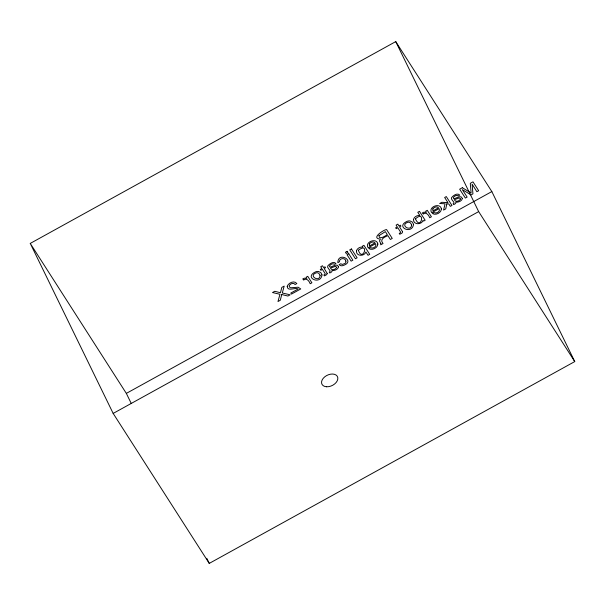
<?xml version="1.0" encoding="UTF-8"?>
<svg xmlns="http://www.w3.org/2000/svg" width="605" height="605" viewBox="0 0 605 605"><rect width="100%" height="100%" fill="white"/><g stroke="black" fill="none" stroke-linecap="round" stroke-linejoin="round"><path stroke-width="0.91" d="M30.25 243.422L395.738 41.601L491.835 191.573L574.75 361.578L209.262 563.399L113.165 413.427L30.25 243.422L126.339 393.394L131.293 403.543M126.339 393.394L491.835 191.573M113.165 413.427L478.661 211.606L574.75 361.578M395.738 41.601L478.661 211.606M206.789 558.324L209.262 563.399M345.894 261.118L345.886 262.124A2.39 1.581 -26 0 1 344.91 263.508L342.347 264.423L340.766 263.765L339.11 264.672L340.32 265.512A3.978 2.624 -26 0 0 342.506 265.701C356.874 261.579 337.991 250.689 337.824 262.668L339.481 261.753C338.921 258.085 345.402 257.291 345.894 261.118M413.472 219.479C413.207 224.969 421.776 225.015 423.054 220.303L423.583 221.127L425.156 220.258L419.454 211.357L417.798 212.272L419.855 215.493C417.216 215.146 414.145 216.809 413.472 219.479M356.421 251.014C356.126 256.467 364.452 256.596 365.904 251.998L368.022 255.295L369.723 254.357L363.953 245.343L362.297 246.258L362.841 247.112C360.187 246.651 357.079 248.315 356.421 251.014M321.996 274.889C320.65 285.56 303.453 277.513 315.439 271.917A4.787 3.161 -26 0 1 318.464 271.471L320.847 272.628L321.996 274.889M413.525 224.349C412.179 235.012 394.982 226.973 406.968 221.37A4.787 3.161 -26 0 1 409.993 220.931L412.383 222.08L413.525 224.349M415.461 218.851C420.747 231.39 426.102 209.27 415.461 218.851M380.84 243.724L380.711 244.798L383.018 243.528C379.282 239.489 384.387 236.956 387.934 235.663L390.369 239.467L392.252 238.43L386.572 229.56C383.865 229.59 370.366 238.476 380.409 239.066L379.509 240.926L380.84 243.724M320.09 275.343C319.856 282.822 308.149 275.956 315.78 272.999A2.647 1.747 -26 0 1 317.776 272.855L318.85 273.407L320.09 275.343M411.627 224.803C411.385 232.282 399.678 225.415 407.309 222.451A2.647 1.747 -26 0 1 409.305 222.315L410.379 222.859L411.627 224.803M327.176 273.369L326.715 274.625L324.416 275.888L323.872 275.025L325.097 274.284L325.165 273.634L322.457 269.414L320.839 270.306L320.272 269.422L321.89 268.529L320.733 266.722L322.457 265.769L323.615 267.576L324.983 266.82L325.55 267.705L324.182 268.461L327.176 273.369M402.552 231.745L402.091 233.001L399.792 234.264L399.239 233.409L400.472 232.66L400.54 232.01L397.833 227.79L396.214 228.682L395.647 227.798L397.266 226.905L396.109 225.098L397.833 224.145L398.99 225.952L400.359 225.196L400.926 226.081L399.557 226.845L402.552 231.745M377.86 244.065C377.664 247.997 372.12 250.735 368.876 248.587L370.547 247.664C372.854 249.048 377.202 246.553 375.607 243.709L368.18 247.808C364.119 242.136 376.794 237.152 377.86 244.065M441.393 208.982C441.196 212.915 435.653 215.652 432.409 213.512L434.08 212.582C436.386 213.966 440.735 211.47 439.139 208.627L431.713 212.733C427.652 207.054 440.327 202.07 441.393 208.982M287.209 286.331C287.519 292.003 295.074 287.088 298.189 288.978L290.793 293.062L291.451 294.09L300.745 288.956L298.129 287.224L290.907 287.768L289.984 287.549L289.145 286.271C289.538 283.851 293.569 282.096 295.111 284.516L296.843 283.556C294.249 280.062 288.381 282.853 287.209 286.331M358.394 250.258C362.546 262.925 370.048 241.319 358.394 250.258M338.513 266.82C337.983 269.626 334.482 270.768 331.956 270.564L332.047 271.32L331.026 272.424L329.778 272.968L329.264 272.159C332.372 271.01 326.503 268.28 327.706 266.026C329.347 263.871 333.536 260.884 335.949 263.44L334.353 264.317C332.78 262.91 330.179 264.635 329.415 266.185L329.944 267.1C332.327 267.002 337.356 262.751 338.513 266.82M462.356 198.44C461.819 201.246 458.318 202.38 455.792 202.183L455.883 202.94L454.862 204.044L453.621 204.581L453.107 203.779C456.208 202.622 450.347 199.9 451.542 197.646C453.183 195.491 457.372 192.503 459.785 195.06L458.197 195.937C456.616 194.53 454.022 196.254 453.251 197.805L453.78 198.72C456.162 198.614 461.192 194.371 462.356 198.44M446.815 203.885L445.749 208.891L443.571 210.086L445.076 203.779L439.646 203.499L441.824 202.304L447.95 202.637L444.652 197.487L446.286 196.58L451.973 205.45L450.332 206.358L448.781 203.93L446.815 203.885M281.726 294.522L280.319 300.239L277.982 301.532L279.956 294.28L272.522 292.533L274.768 291.292L280.455 292.744L281.832 287.39L284.184 286.089L282.293 292.994L290.181 294.794L287.912 296.042L281.726 294.522M378.987 235.67C378.7 240.54 385.839 235.632 387.291 234.664L385.347 231.632L378.987 235.67M369.33 244.019L369.383 245.985L375.009 242.877C373.398 241.077 370.434 242.219 369.33 244.019M432.855 208.937L432.908 210.903L438.542 207.795C436.931 205.995 433.966 207.137 432.855 208.937M336.599 267.402C335.76 269.618 331.479 270.874 330.481 268.083L335.102 266.434L335.926 266.472L336.599 267.402M460.435 199.015C459.596 201.238 455.315 202.493 454.317 199.703L458.938 198.047L459.762 198.092L460.435 199.015M303.748 279.911L302.75 278.943L304.307 278.202L306.848 278.345L306.13 277.226L307.748 276.334L311.893 282.8L310.191 283.745C309.276 281.143 306.652 277.642 303.748 279.911M423.281 213.905L422.282 212.937L423.84 212.196L426.381 212.34L425.663 211.221L427.281 210.328L431.425 216.794L429.724 217.739C428.809 215.138 426.185 211.637 423.281 213.905M347.179 251.309L345.447 252.262L346.234 253.495L347.966 252.542L347.179 251.309M351.437 248.957L349.735 249.895L355.415 258.766L357.116 257.828L351.437 248.957M462.333 187.724L459.664 189.199L465.351 198.062L467.136 197.079L462.303 189.615L471.061 194.908L472.928 193.88L472.127 184.192L476.869 191.702L478.668 190.711L472.981 181.84L470.289 183.33L471.098 193.033L462.333 187.724M348.737 253.745L347.005 254.697L351.134 261.133L352.866 260.18L348.737 253.745M326.632 386.769A8.644 5.71 -26 0 0 337.772 377.543A8.644 5.71 -26 0 0 324.666 376.892A8.644 5.71 -26 0 0 326.632 386.769"/></g></svg>
